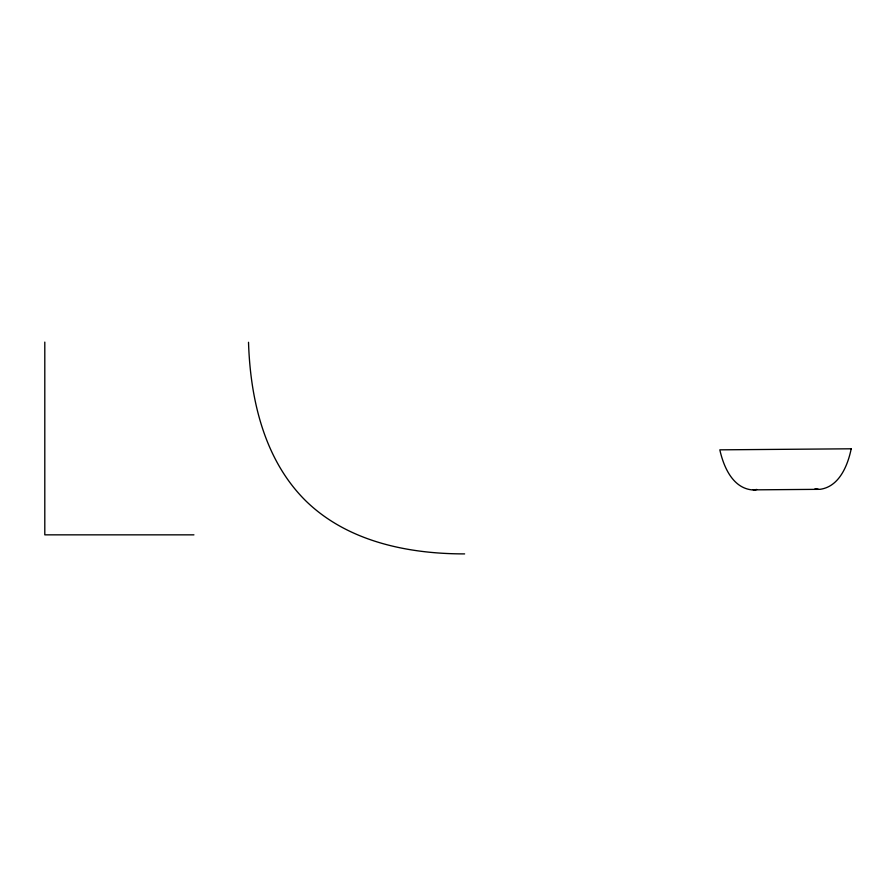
<?xml version="1.0" encoding="UTF-8"?>
<svg xmlns="http://www.w3.org/2000/svg" width="896" height="896" viewBox="0 0 896 896"><rect width="100%" height="100%" fill="white"/><g stroke="black" fill="none" stroke-linecap="round" stroke-linejoin="round"><path stroke-width="1.34" d="M754.275 489.832L756.84 489.462M753.178 489.854L755.63 489.821M816.054 489.339L818.496 489.339M193.939 534.845L44.8 534.845L44.8 342.104M464.632 553.896C408.206 553.963 347.648 541.666 305.917 500.987C264.107 459.76 250.32 399.123 248.517 342.283M814.834 489.003L817.41 489.328M851.2 448.795C847.795 465.472 839.194 486.808 819.963 489.328L751.71 489.866C732.446 487.659 723.509 466.469 719.835 449.837L851.2 448.795"/></g></svg>
